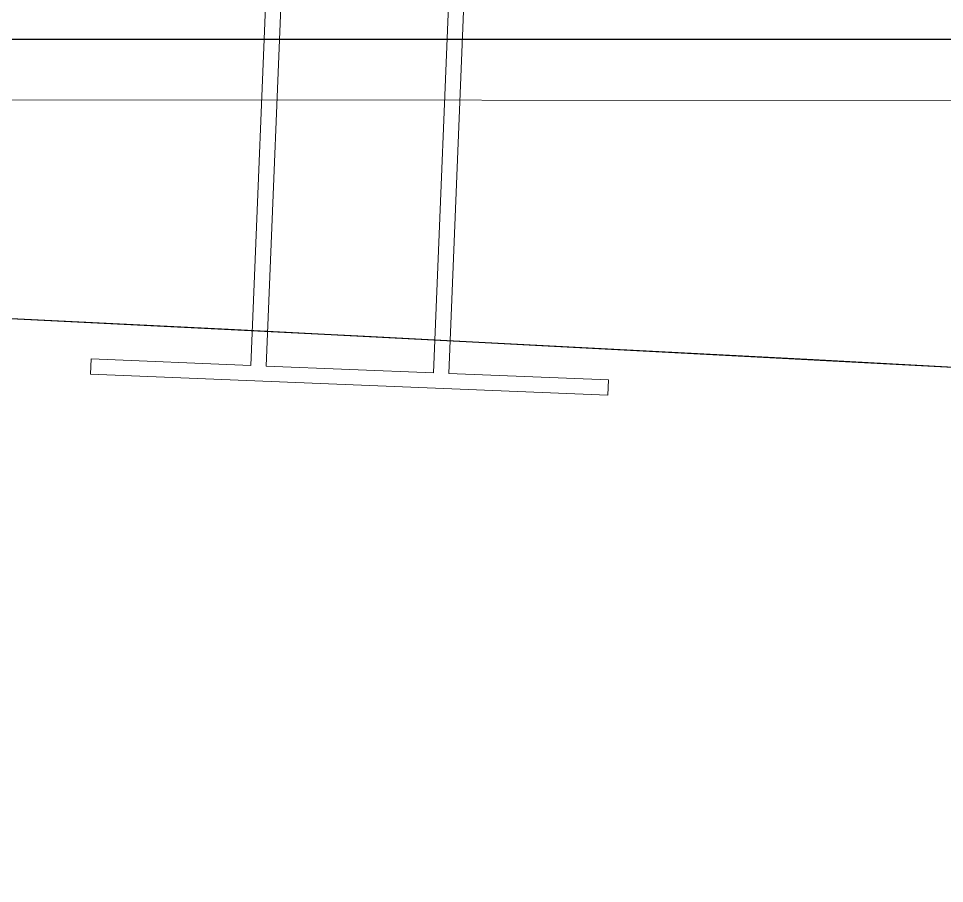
# Model space of a CAD drawing. Header units: millimetres. Extents: x 62878 to 70819, y -67946 to -61850.
# Drawn here: x 66127.06 to 66157.47, y -61911.6 to -61883.19 of the extents above; entities that cross this region are included whole.
import ezdxf

# ---------------------------------------------------------------- set-up
doc = ezdxf.new("R2010")
doc.units = ezdxf.units.MM
doc.linetypes.add('HIDDEN', pattern=[0.375, 0.25, -0.125])
doc.layers.add('alan hesabı1', color=7, linetype='Continuous', plot=False)
for name, color, linetype, lineweight in [('BA DÖŞ.-yeni', 11, 'Continuous', 30), ('Dog_dos_yeni', 63, 'Continuous', 5), ('DOGRAMA', 171, 'Continuous', 0), ('GOR-2', 152, 'Continuous', 20)]:
    doc.layers.add(name, color=color, linetype=linetype, lineweight=lineweight)

msp = doc.modelspace()

# ---------------------------------------------------------------- linework, layer by layer
msp.add_lwpolyline([(68896.02066502631, -63031.43519410248), (69030.25944186504, -63071.18378898385), (69185.2789618937, -62547.65255934227), (68892.99857577804, -62461.10726346668, 1.044367817173394), (68063.1984222013, -62298.72991434322, 0.2043746373996395), (63106.96025407397, -62494.78258919505, 0.3539527355379972), (62932.93996584662, -62997.825353625), (63753.18486962488, -65779.59786478638), (64154.95366467919, -67142.15251756221), (65336.72250243354, -66792.62198400985), (65336.69978150922, -66829.11190277508), (65270.53542169294, -66829.0707046726, 0.6267890062731037), (65270.19918370779, -67369.07059999109), (65531.84452784718, -67369.23351688065, 0.9262424964682344), (66130.08755876668, -67369.60602071379), (66391.73290290477, -67369.76893760463, 0.6267427171847498), (66392.06914089088, -66829.76904228561), (66326.14716633759, -66829.72799510749), (66326.16988726193, -66793.2380763422), (67506.155742504, -67144.12829054108), (68467.02457055586, -63899.0863823687), (68625.20366853199, -63946.03714330423), (68896.02440533682, -63031.42256234252)], format="xyb")
at = {"layer": 'alan hesabı1', "linetype": 'ByBlock'}
msp.add_lwpolyline([(66647.4552235203, -62885.83101713347), (66649.1379606215, -62873.44479915344), (66669.49330280747, -62774.99654999247), (66685.66495286801, -62696.64811200982), (66805.79807909613, -62114.62693577062), (66821.96972915664, -62036.27849778799), (66836.77291750918, -61964.55998543794), (66351.9312711709, -61892.56693097048), (66333.84387313348, -62022.50455545043), (66229.59362957574, -62014.51193881614), (66229.67030872914, -61883.92682452557), (65842.73963030666, -61883.69961991503), (65842.15134581219, -62828.48747723356), (66227.12784370041, -62828.72718787505), (66275.87241357013, -62835.3494107631), (66434.41600371414, -62856.88844565889)], close=True, dxfattribs=at)
at = {"layer": 'alan hesabı1'}
msp.add_lwpolyline([(66851.63364827167, -61966.76662219716), (67136.26922893984, -62009.03152459813), (67118.51350333827, -62128.6085490246), (67161.24522590151, -62137.42866696915), (67098.02816594265, -62443.70278761339), (67058.57431497841, -62435.55924464353), (67034.31683988785, -62553.0819016164), (67073.77069085187, -62561.22544458622), (66999.57278822848, -62921.05333364969), (66649.1379606215, -62873.44479915344), (66647.4552235203, -62885.83101713347), (66434.41600371414, -62856.88844565889), (66275.87241357013, -62835.3494107631), (66227.12784370041, -62828.72718787505), (65842.15134581219, -62828.48747723356), (65842.73963030666, -61883.69961991503), (66229.67030872914, -61883.92682452557), (66229.59362957574, -62014.51193881614), (66333.84387313348, -62022.50455545043), (66351.9312711709, -61892.56693097048), (66836.77291750918, -61964.55998543794)], close=True, dxfattribs=at)
at = {"layer": 'BA DÖŞ.-yeni', "linetype": 'HIDDEN', "ltscale": 150}
msp.add_arc((65815.0392658321, -68607.15258971277), 6697.93692342701, 70.74616030420842, 109.2968468472022, dxfattribs=at)
at = {"layer": 'Dog_dos_yeni'}
for points in [[(66146.41556412756, -61895.56120014199), (66129.42961915684, -61894.87006090097), (66129.44994678156, -61894.37047428418), (66134.69560625787, -61894.58391434391), (66135.89493611726, -61865.10830395347), (66136.39452273404, -61865.12863157819), (66135.19519287464, -61894.60424196864), (66140.69064565928, -61894.82784584076), (66141.88997551872, -61865.35223545031), (66142.3895621355, -61865.37256307506), (66141.19023227604, -61894.84817346548), (66146.43589175234, -61895.06161352521), (66146.41556412756, -61895.56120014199)], [(66146.41556412756, -61895.56120014215), (66129.42961915684, -61894.87006090114), (66129.44994678158, -61894.37047428435), (66134.69560625787, -61894.58391434408), (66135.89493611726, -61865.10830395366), (66136.39452273404, -61865.12863157838), (66135.19519287464, -61894.60424196885), (66140.69064565928, -61894.82784584092), (66141.88997551872, -61865.3522354505), (66142.38956213549, -61865.37256307523), (66141.19023227604, -61894.84817346565), (66146.43589175234, -61895.06161352539), (66146.41556412756, -61895.56120014215)]]:
    msp.add_lwpolyline(points, close=True, dxfattribs=at)
at = {"layer": 'DOGRAMA', "lineweight": -2}
msp.add_lwpolyline([(68355.72808668052, -61957.86010398282, 0.2737364000647933), (68066.90955003549, -62277.7212358757, 0.2092949010110247), (68023.71017518625, -62283.85188166666, 0.1983676314706158), (63201.05260393125, -62451.10786955556)], format="xyb", dxfattribs=at)
at = {"layer": 'GOR-2', "ltscale": 75}
msp.add_line((65434.28258867683, -61885.4597754291), (66229.66913433585, -61885.92682418079), dxfattribs=at)

doc.saveas('drawing.dxf')
